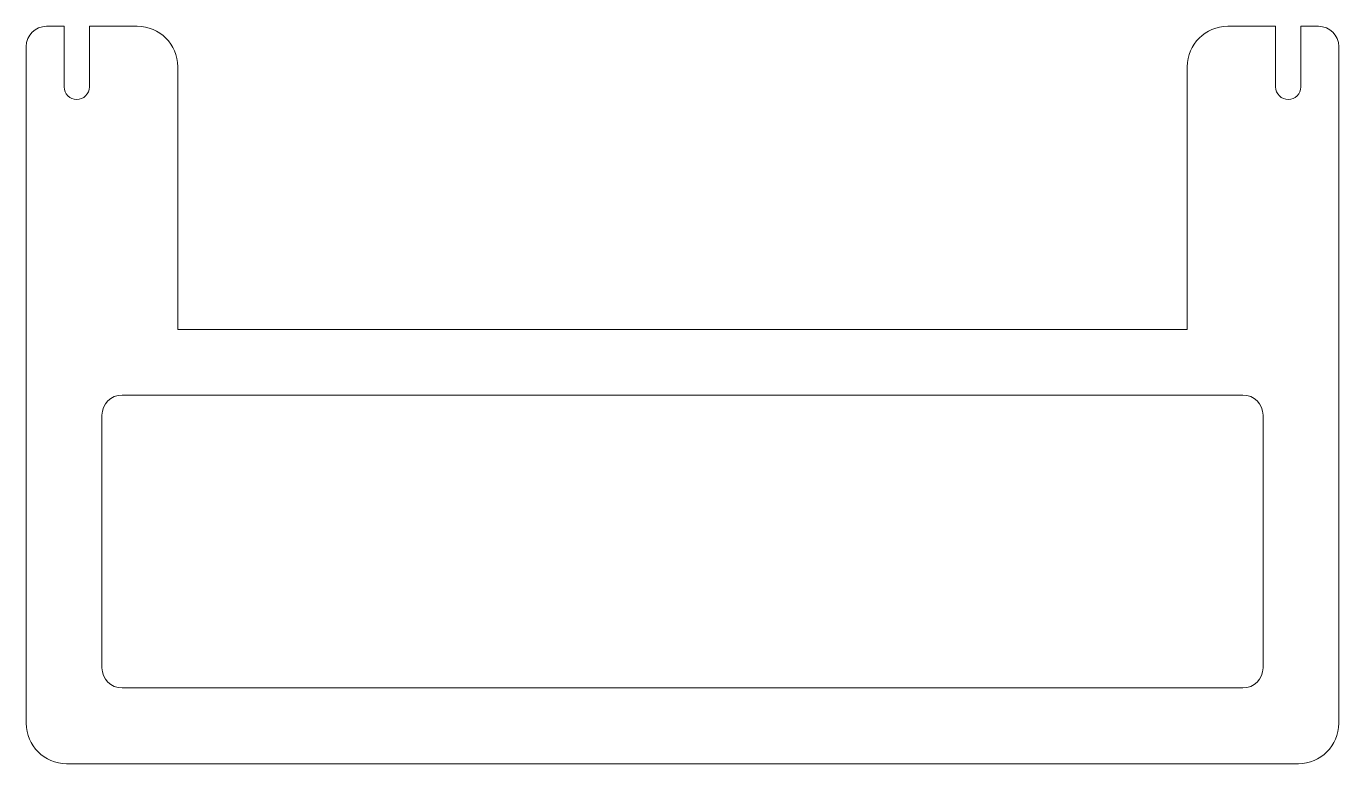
# Model space of a CAD drawing. Header units: inches. Extents: x 0.99 to 7.49, y 4.01 to 7.66.
import ezdxf

# ---------------------------------------------------------------- set-up
doc = ezdxf.new("R2010")
doc.units = ezdxf.units.IN
doc.header["$MEASUREMENT"] = 0

msp = doc.modelspace()

# ---------------------------------------------------------------- linework, layer by layer
at = {"color": 7, "linetype": 'Continuous', "lineweight": 15}
for p, q in [((1.175, 7.6559), (1.0875, 7.6559)), ((1.175, 7.6559), (1.175, 7.3559)), ((1.3, 7.3559), (1.3, 7.6559)), ((1.5375, 7.6559), (1.3, 7.6559)), ((7.175, 7.6559), (6.9375, 7.6559)), ((7.175, 7.6559), (7.175, 7.3559)), ((7.3, 7.3559), (7.3, 7.6559)), ((7.3875, 7.6559), (7.3, 7.6559)), ((0.9875, 4.2059), (0.9875, 7.5559)), ((7.4875, 7.5559), (7.4875, 4.2059)), ((1.7375, 7.4559), (1.7375, 6.1559)), ((6.7375, 6.1559), (6.7375, 7.4559)), ((1.7375, 6.1559), (6.7375, 6.1559)), ((7.0125, 5.8309), (1.4625, 5.8309)), ((1.3625, 5.7309), (1.3625, 4.4809)), ((7.1125, 4.4809), (7.1125, 5.7309)), ((1.4625, 4.3809), (7.0125, 4.3809)), ((1.1875, 4.0059), (7.2875, 4.0059))]:
    msp.add_line(p, q, dxfattribs=at)
for centre, radius, start, end in [((1.0875, 7.5559), 0.1, 90, 180), ((1.5375, 7.4559), 0.2, 0, 90), ((6.9375, 7.4559), 0.2, 90, 180), ((7.3875, 7.5559), 0.1, 0, 90), ((1.2375, 7.3559), 0.0625, 180, 0), ((7.2375, 7.3559), 0.0625, 180, 0), ((1.4625, 5.7309), 0.1, 90, 180), ((7.0125, 5.7309), 0.1, 0, 90), ((1.4625, 4.4809), 0.1, 180, 270), ((7.0125, 4.4809), 0.1, 270, 0), ((1.1875, 4.2059), 0.2, 180, 270), ((7.2875, 4.2059), 0.2, 270, 0)]:
    msp.add_arc(centre, radius, start, end, dxfattribs=at)

doc.saveas('drawing.dxf')
